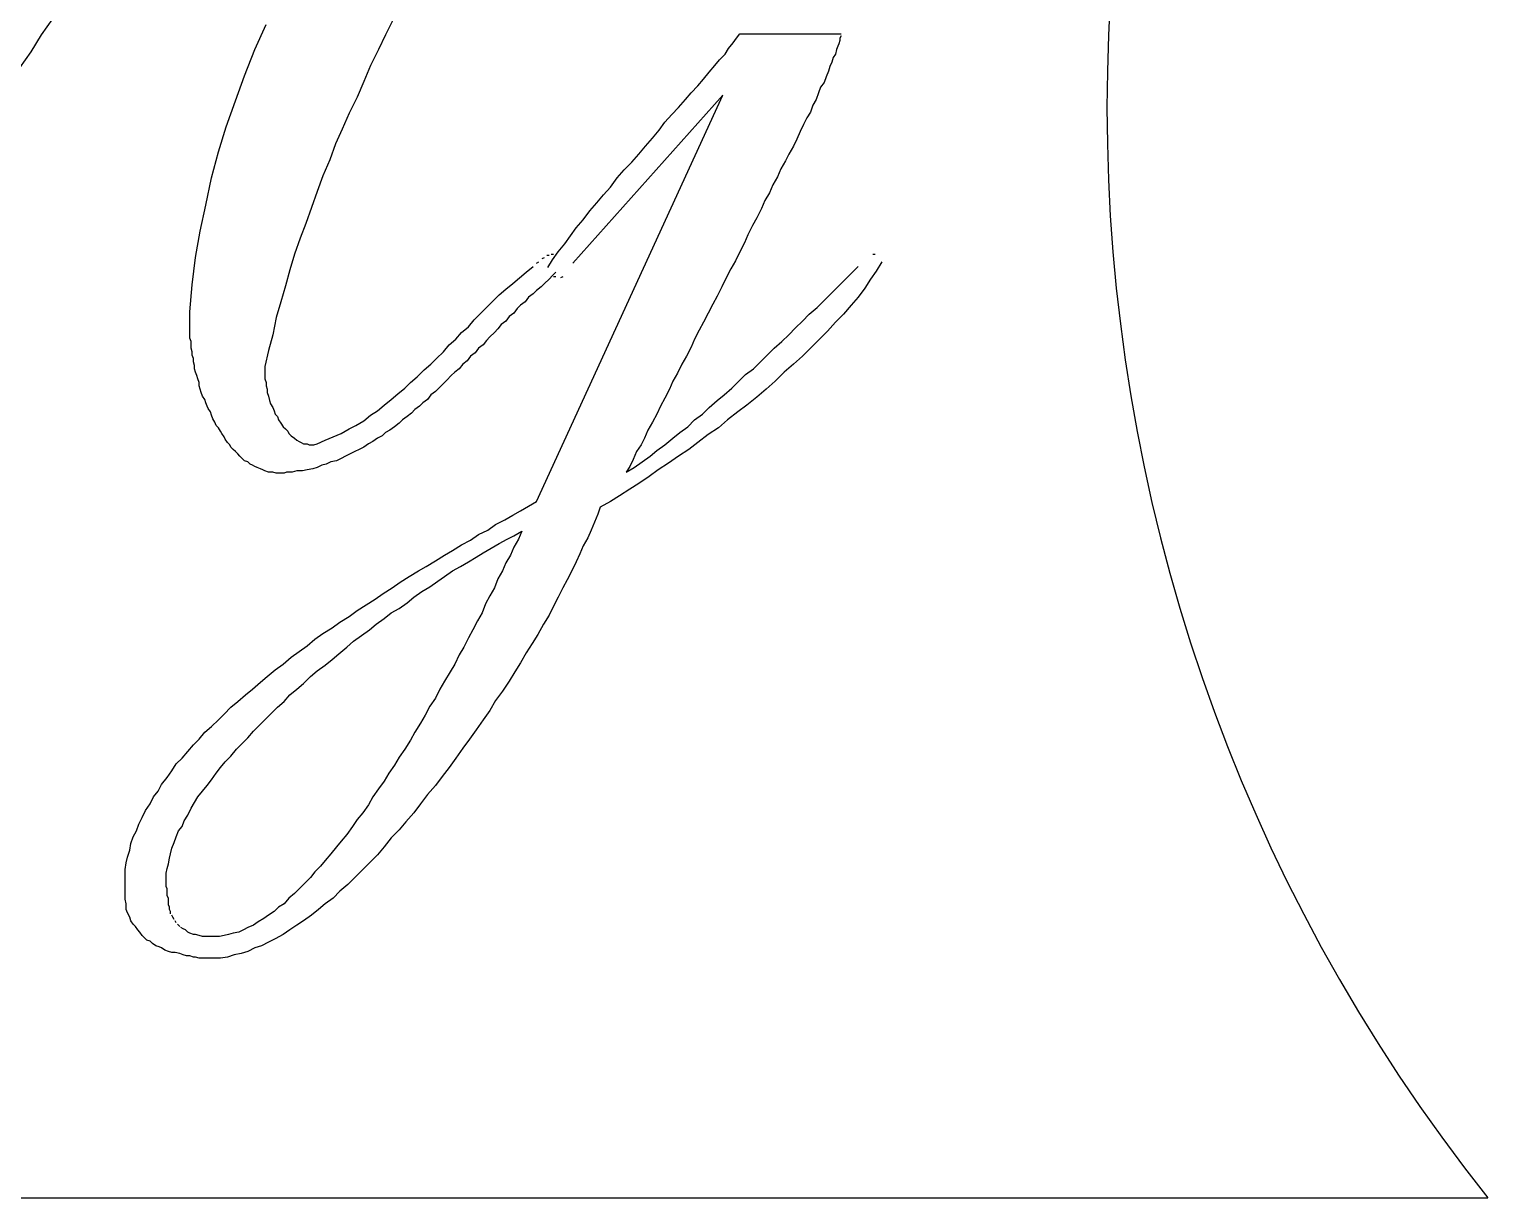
# Model space of a CAD drawing. Extents: x 0 to 382, y 0 to 113.
# Drawn here: x 307 to 382.2, y 0 to 60.3 of the extents above; entities that cross this region are included whole.
import ezdxf

# ---------------------------------------------------------------- set-up
doc = ezdxf.new("R2010")
doc.units = 0
doc.layers.get('0').update_dxf_attribs({"linetype": 'CONTINUOUS'})
doc.layers.add('default', color=7, linetype='CONTINUOUS')

msp = doc.modelspace()

# ---------------------------------------------------------------- linework, layer by layer
at = {"color": 0, "linetype": 'CONTINUOUS'}
for p, q in [((308.2118, 60.82032), (307.6259, 60)), ((318.64148, 59.2383), (319.22744, 60.52734)), ((325.78994, 60.82032), (325.37978, 60)), ((307.6259, 60), (307.0985, 59.12112)), ((325.37978, 60), (325.02824, 59.2383)), ((343.0751, 59.29686), (343.30946, 59.58984)), ((343.30946, 59.58984), (343.48526, 59.8242)), ((343.48526, 59.8242), (343.661, 60.05862)), ((343.661, 60.05862), (348.8759, 60.05862)), ((348.75866, 59.53128), (348.7001, 59.41404)), ((348.81728, 59.70702), (348.75866, 59.53128)), ((348.8759, 59.94138), (348.81728, 59.8242)), ((348.81728, 59.8242), (348.81728, 59.70702)), ((307.0985, 59.12112), (306.5126, 58.3008)), ((318.11414, 57.89064), (318.64148, 59.2383)), ((325.02824, 59.2383), (324.61808, 58.41798)), ((342.37196, 58.41798), (342.60632, 58.71096)), ((342.60632, 58.71096), (342.8993, 59.00388)), ((342.8993, 59.00388), (343.0751, 59.29686)), ((348.46574, 58.82814), (348.40712, 58.59378)), ((348.58292, 59.00388), (348.46574, 58.82814)), ((348.64148, 59.2383), (348.58292, 59.00388)), ((348.7001, 59.41404), (348.64148, 59.2383)), ((324.61808, 58.41798), (324.26648, 57.59766)), ((341.786, 57.71484), (342.07898, 58.06638)), ((342.07898, 58.06638), (342.37196, 58.41798)), ((348.23132, 58.125), (348.11414, 57.83202)), ((348.28994, 58.35936), (348.23132, 58.125)), ((348.40712, 58.59378), (348.28994, 58.35936)), ((317.64542, 56.60154), (318.11414, 57.89064)), ((324.26648, 57.59766), (323.91494, 56.77734)), ((341.14148, 57.0117), (341.49308, 57.3633)), ((341.49308, 57.3633), (341.786, 57.71484)), ((347.82116, 57.30468), (347.70398, 57.0117)), ((347.99696, 57.53904), (347.82116, 57.30468)), ((348.11414, 57.83202), (347.99696, 57.53904)), ((317.17664, 55.25388), (317.64542, 56.60154)), ((323.91494, 56.77734), (323.50478, 55.95702)), ((333.17276, 35.91798), (342.78212, 56.89452)), ((342.78212, 56.89452), (335.04776, 48.22266)), ((340.49696, 56.25), (340.8485, 56.66016)), ((340.8485, 56.66016), (341.14148, 57.0117)), ((347.5868, 56.66016), (347.411, 56.36718)), ((347.70398, 57.0117), (347.5868, 56.66016)), ((323.50478, 55.95702), (323.15324, 55.1367)), ((339.79382, 55.4883), (340.14542, 55.89846)), ((340.14542, 55.89846), (340.49696, 56.25)), ((347.11808, 55.72266), (346.94228, 55.37112)), ((347.29382, 56.01564), (347.11808, 55.72266)), ((347.411, 56.36718), (347.29382, 56.01564)), ((316.76648, 53.96484), (317.17664, 55.25388)), ((323.15324, 55.1367), (322.80164, 54.375)), ((339.1493, 54.66798), (339.5009, 55.07814)), ((339.5009, 55.07814), (339.79382, 55.4883)), ((346.76648, 55.01952), (346.59074, 54.60936)), ((346.94228, 55.37112), (346.76648, 55.01952)), ((322.80164, 54.375), (322.50866, 53.55468)), ((338.44616, 53.84766), (338.79776, 54.25782)), ((338.79776, 54.25782), (339.1493, 54.66798)), ((346.41494, 54.25782), (346.18058, 53.84766)), ((346.59074, 54.60936), (346.41494, 54.25782)), ((316.41494, 52.61718), (316.76648, 53.96484)), ((322.50866, 53.55468), (322.15712, 52.73436)), ((337.68446, 53.02734), (338.09462, 53.4375)), ((338.09462, 53.4375), (338.44616, 53.84766)), ((346.00478, 53.49612), (345.77042, 53.08596)), ((346.18058, 53.84766), (346.00478, 53.49612)), ((322.15712, 52.73436), (321.86414, 51.91404)), ((337.33292, 52.61718), (337.68446, 53.02734)), ((345.59462, 52.6758), (345.36026, 52.26564)), ((345.77042, 53.08596), (345.59462, 52.6758)), ((316.12196, 51.21096), (316.41494, 52.61718)), ((321.86414, 51.91404), (321.57116, 51.09378)), ((336.62978, 51.7383), (336.98132, 52.14846)), ((336.98132, 52.14846), (337.33292, 52.61718)), ((345.36026, 52.26564), (345.18446, 51.85548)), ((315.82898, 49.8633), (316.12196, 51.21096)), ((335.92664, 50.91798), (336.27824, 51.32814)), ((336.27824, 51.32814), (336.62978, 51.7383)), ((344.9501, 51.44532), (344.7743, 51.03516)), ((345.18446, 51.85548), (344.9501, 51.44532)), ((321.57116, 51.09378), (321.27824, 50.27346)), ((335.2235, 50.03904), (335.5751, 50.4492)), ((335.5751, 50.4492), (335.92664, 50.91798)), ((344.53994, 50.56638), (344.30558, 50.15628)), ((344.7743, 51.03516), (344.53994, 50.56638)), ((315.59462, 48.51564), (315.82898, 49.8633)), ((321.27824, 50.27346), (320.98526, 49.5117)), ((334.93058, 49.62888), (335.2235, 50.03904)), ((344.07116, 49.6875), (343.89542, 49.27734)), ((344.30558, 50.15628), (344.07116, 49.6875)), ((320.98526, 49.5117), (320.69228, 48.69138)), ((334.286, 48.80862), (334.6376, 49.21878)), ((334.6376, 49.21878), (334.93058, 49.62888)), ((343.89542, 49.27734), (343.661, 48.80862)), ((315.41882, 47.10936), (315.59462, 48.51564)), ((320.69228, 48.69138), (320.45792, 47.87112)), ((333.17276, 48.22266), (333.28994, 48.28128)), ((333.46574, 48.45702), (333.58292, 48.51564)), ((333.7001, 48.63282), (333.81728, 48.63282)), ((333.75866, 47.9883), (333.99308, 48.39846)), ((333.93446, 48.69138), (334.05164, 48.69138)), ((333.99308, 48.39846), (334.286, 48.80862)), ((343.42664, 48.33984), (343.19228, 47.92968)), ((343.661, 48.80862), (343.42664, 48.33984)), ((350.51648, 48.69138), (350.63366, 48.69138)), ((350.98526, 48.28128), (350.69228, 47.8125)), ((320.45792, 47.87112), (320.2235, 47.0508)), ((331.94228, 47.16798), (332.29382, 47.46096)), ((332.29382, 47.46096), (332.64542, 47.75388)), ((332.64542, 47.75388), (332.99696, 48.04686)), ((333.81728, 47.40234), (333.58292, 47.16798)), ((333.99308, 47.57814), (333.81728, 47.40234)), ((334.16882, 47.75388), (333.99308, 47.57814)), ((334.16882, 47.51952), (334.05164, 47.51952)), ((334.52042, 47.51952), (334.40324, 47.46096)), ((342.95792, 47.46096), (342.7235, 46.99218)), ((343.19228, 47.92968), (342.95792, 47.46096)), ((349.05164, 47.34378), (349.40324, 47.69532)), ((349.40324, 47.69532), (349.75478, 48.04686)), ((350.3993, 47.40234), (350.10632, 46.93362)), ((350.69228, 47.8125), (350.3993, 47.40234)), ((315.30164, 45.70314), (315.41882, 47.10936)), ((320.2235, 47.0508), (319.98914, 46.23048)), ((331.23914, 46.58202), (331.59074, 46.875)), ((331.59074, 46.875), (331.94228, 47.16798)), ((332.99696, 46.64064), (332.7626, 46.46484)), ((333.17276, 46.81638), (332.99696, 46.64064)), ((333.40712, 46.99218), (333.17276, 46.81638)), ((333.58292, 47.16798), (333.40712, 46.99218)), ((342.7235, 46.99218), (342.48914, 46.52346)), ((347.99696, 46.28904), (348.3485, 46.64064)), ((348.3485, 46.64064), (348.7001, 46.99218)), ((348.7001, 46.99218), (349.05164, 47.34378)), ((350.10632, 46.93362), (349.75478, 46.46484)), ((319.98914, 46.23048), (319.75478, 45.41016)), ((330.30164, 45.64452), (330.59462, 45.9375)), ((330.59462, 45.9375), (330.94616, 46.28904)), ((330.94616, 46.28904), (331.23914, 46.58202)), ((332.35244, 46.05468), (332.17664, 45.87888)), ((332.5868, 46.23048), (332.35244, 46.05468)), ((332.7626, 46.46484), (332.5868, 46.23048)), ((342.25478, 46.1133), (342.02042, 45.64452)), ((342.48914, 46.52346), (342.25478, 46.1133)), ((347.23526, 45.58596), (347.64542, 45.9375)), ((347.64542, 45.9375), (347.99696, 46.28904)), ((349.40324, 46.05468), (348.99308, 45.58596)), ((349.75478, 46.46484), (349.40324, 46.05468)), ((315.30164, 45.52734), (315.30164, 45.70314)), ((315.30164, 45.41016), (315.30164, 45.52734)), ((315.30164, 45.23436), (315.30164, 45.41016)), ((315.30164, 45.05862), (315.30164, 45.23436)), ((319.75478, 45.41016), (319.57898, 44.53128)), ((329.65712, 44.94138), (329.9501, 45.29298)), ((329.9501, 45.29298), (330.30164, 45.64452)), ((331.59074, 45.23436), (331.35632, 45.05862)), ((331.76648, 45.46878), (331.59074, 45.23436)), ((332.0009, 45.64452), (331.76648, 45.46878)), ((332.17664, 45.87888), (332.0009, 45.64452)), ((341.786, 45.1758), (341.55164, 44.76564)), ((342.02042, 45.64452), (341.786, 45.1758)), ((346.53212, 44.88282), (346.88366, 45.23436)), ((346.88366, 45.23436), (347.23526, 45.58596)), ((348.58292, 45.1758), (348.17276, 44.70702)), ((348.99308, 45.58596), (348.58292, 45.1758)), ((315.30164, 44.88282), (315.30164, 45.05862)), ((315.30164, 44.70702), (315.30164, 44.88282)), ((315.30164, 44.53128), (315.30164, 44.70702)), ((315.30164, 44.35548), (315.30164, 44.53128)), ((319.57898, 44.53128), (319.34462, 43.71096)), ((329.0126, 44.29686), (329.30558, 44.64846)), ((329.30558, 44.64846), (329.65712, 44.94138)), ((330.77042, 44.41404), (330.59462, 44.2383)), ((331.00478, 44.64846), (330.77042, 44.41404)), ((331.18058, 44.8242), (331.00478, 44.64846)), ((331.35632, 45.05862), (331.18058, 44.8242)), ((341.55164, 44.76564), (341.31728, 44.29686)), ((345.82898, 44.17968), (346.18058, 44.53128)), ((346.18058, 44.53128), (346.53212, 44.88282)), ((348.17276, 44.70702), (347.7626, 44.29686)), ((315.36026, 44.17968), (315.30164, 44.35548)), ((315.36026, 44.00388), (315.36026, 44.17968)), ((315.36026, 43.82814), (315.36026, 44.00388)), ((315.41882, 43.65234), (315.36026, 43.82814)), ((315.41882, 43.47654), (315.41882, 43.65234)), ((319.34462, 43.71096), (319.16882, 42.89064)), ((328.01648, 43.3008), (328.36808, 43.65234)), ((328.36808, 43.65234), (328.661, 44.00388)), ((328.661, 44.00388), (329.0126, 44.29686)), ((330.18446, 43.82814), (330.00866, 43.59378)), ((330.41882, 44.00388), (330.18446, 43.82814)), ((330.59462, 44.2383), (330.41882, 44.00388)), ((341.14148, 43.8867), (340.90712, 43.41798)), ((341.31728, 44.29686), (341.14148, 43.8867)), ((345.06728, 43.47654), (345.41882, 43.82814)), ((345.41882, 43.82814), (345.82898, 44.17968)), ((347.29382, 43.82814), (346.88366, 43.41798)), ((347.7626, 44.29686), (347.29382, 43.82814)), ((315.47744, 43.3008), (315.41882, 43.47654)), ((315.47744, 43.125), (315.47744, 43.3008)), ((315.536, 42.9492), (315.47744, 43.125)), ((315.536, 42.77346), (315.536, 42.9492)), ((319.16882, 42.89064), (319.16882, 42.71484)), ((327.37196, 42.71484), (327.7235, 43.00782)), ((327.7235, 43.00782), (328.01648, 43.3008)), ((329.36414, 43.00782), (329.1884, 42.77346)), ((329.5985, 43.18362), (329.36414, 43.00782)), ((329.7743, 43.41798), (329.5985, 43.18362)), ((330.00866, 43.59378), (329.7743, 43.41798)), ((340.67276, 43.00782), (340.4384, 42.53904)), ((340.90712, 43.41798), (340.67276, 43.00782)), ((344.36414, 42.77346), (344.71574, 43.125)), ((344.71574, 43.125), (345.06728, 43.47654)), ((346.41494, 43.00782), (345.94616, 42.59766)), ((346.88366, 43.41798), (346.41494, 43.00782)), ((315.59462, 42.59766), (315.536, 42.77346)), ((315.65324, 42.42186), (315.59462, 42.59766)), ((315.7118, 42.24612), (315.65324, 42.42186)), ((315.77042, 42.07032), (315.7118, 42.24612)), ((319.16882, 42.71484), (319.16882, 42.59766)), ((319.16882, 42.59766), (319.16882, 42.42186)), ((319.16882, 42.42186), (319.16882, 42.24612)), ((319.16882, 42.24612), (319.22744, 42.07032)), ((326.66882, 42.07032), (327.02042, 42.3633)), ((327.02042, 42.3633), (327.37196, 42.71484)), ((328.54382, 42.1875), (328.36808, 42.0117)), ((328.77824, 42.42186), (328.54382, 42.1875)), ((328.95398, 42.59766), (328.77824, 42.42186)), ((329.1884, 42.77346), (328.95398, 42.59766)), ((340.20398, 42.12888), (340.02824, 41.71878)), ((340.4384, 42.53904), (340.20398, 42.12888)), ((343.2509, 41.77734), (343.60244, 42.12888)), ((343.60244, 42.12888), (343.95398, 42.48048)), ((343.95398, 42.48048), (344.36414, 42.77346)), ((345.47744, 42.12888), (345.00866, 41.71878)), ((345.94616, 42.59766), (345.47744, 42.12888)), ((315.77042, 41.89452), (315.77042, 42.07032)), ((315.82898, 41.71878), (315.77042, 41.89452)), ((315.8876, 41.54298), (315.82898, 41.71878)), ((315.94616, 41.36718), (315.8876, 41.54298)), ((319.22744, 42.07032), (319.22744, 41.89452)), ((319.22744, 41.89452), (319.286, 41.71878)), ((319.286, 41.71878), (319.286, 41.54298)), ((319.286, 41.54298), (319.34462, 41.36718)), ((325.67276, 41.19138), (326.0243, 41.48436)), ((326.0243, 41.48436), (326.3759, 41.77734)), ((326.3759, 41.77734), (326.66882, 42.07032)), ((327.7235, 41.4258), (327.54776, 41.19138)), ((327.95792, 41.60154), (327.7235, 41.4258)), ((328.13366, 41.77734), (327.95792, 41.60154)), ((328.36808, 42.0117), (328.13366, 41.77734)), ((340.02824, 41.71878), (339.79382, 41.25)), ((342.48914, 41.13282), (342.84074, 41.4258)), ((342.84074, 41.4258), (343.2509, 41.77734)), ((345.00866, 41.71878), (344.53994, 41.30862)), ((316.0634, 41.19138), (315.94616, 41.36718)), ((316.12196, 41.01564), (316.0634, 41.19138)), ((316.18058, 40.83984), (316.12196, 41.01564)), ((316.23914, 40.72266), (316.18058, 40.83984)), ((316.35632, 40.54686), (316.23914, 40.72266)), ((319.34462, 41.36718), (319.40324, 41.13282)), ((319.40324, 41.13282), (319.4618, 40.95702)), ((319.4618, 40.95702), (319.57898, 40.78128)), ((319.57898, 40.78128), (319.6376, 40.60548)), ((324.96962, 40.60548), (325.32116, 40.89846)), ((325.32116, 40.89846), (325.67276, 41.19138)), ((326.90324, 40.66404), (326.72744, 40.4883)), ((327.1376, 40.83984), (326.90324, 40.66404)), ((327.3134, 41.01564), (327.1376, 40.83984)), ((327.54776, 41.19138), (327.3134, 41.01564)), ((339.55946, 40.83984), (339.38366, 40.42968)), ((339.79382, 41.25), (339.55946, 40.83984)), ((341.72744, 40.42968), (342.07898, 40.78128)), ((342.07898, 40.78128), (342.48914, 41.13282)), ((344.0126, 40.89846), (343.54382, 40.54686)), ((344.53994, 41.30862), (344.0126, 40.89846)), ((316.41494, 40.37112), (316.35632, 40.54686)), ((316.4735, 40.19532), (316.41494, 40.37112)), ((316.59074, 40.01952), (316.4735, 40.19532)), ((316.6493, 39.84378), (316.59074, 40.01952)), ((319.6376, 40.60548), (319.69616, 40.42968)), ((319.69616, 40.42968), (319.8134, 40.3125)), ((319.8134, 40.3125), (319.87196, 40.1367)), ((319.87196, 40.1367), (319.98914, 39.96096)), ((319.98914, 39.96096), (320.10632, 39.78516)), ((323.85632, 39.84378), (324.26648, 40.07814)), ((324.26648, 40.07814), (324.61808, 40.37112)), ((324.61808, 40.37112), (324.96962, 40.60548)), ((326.08292, 39.96096), (325.8485, 39.78516)), ((326.25866, 40.1367), (326.08292, 39.96096)), ((326.49308, 40.3125), (326.25866, 40.1367)), ((326.72744, 40.4883), (326.49308, 40.3125)), ((339.1493, 40.01952), (338.91494, 39.60936)), ((339.38366, 40.42968), (339.1493, 40.01952)), ((340.96574, 39.78516), (341.31728, 40.1367)), ((341.31728, 40.1367), (341.72744, 40.42968)), ((343.01648, 40.1367), (342.54776, 39.72654)), ((343.54382, 40.54686), (343.01648, 40.1367)), ((316.76648, 39.72654), (316.6493, 39.84378)), ((316.88366, 39.5508), (316.76648, 39.72654)), ((316.94228, 39.43362), (316.88366, 39.5508)), ((317.05946, 39.25782), (316.94228, 39.43362)), ((317.11808, 39.14064), (317.05946, 39.25782)), ((317.23526, 38.96484), (317.11808, 39.14064)), ((320.10632, 39.78516), (320.2235, 39.66798)), ((320.2235, 39.66798), (320.34074, 39.5508)), ((320.34074, 39.5508), (320.3993, 39.43362)), ((320.3993, 39.43362), (320.51648, 39.31638)), ((320.51648, 39.31638), (320.69228, 39.1992)), ((320.69228, 39.1992), (320.80946, 39.08202)), ((322.2743, 39.08202), (322.68446, 39.25782)), ((322.68446, 39.25782), (323.09462, 39.43362)), ((323.09462, 39.43362), (323.50478, 39.66798)), ((323.50478, 39.66798), (323.85632, 39.84378)), ((324.96962, 39.1992), (324.73526, 39.02346)), ((325.20398, 39.31638), (324.96962, 39.1992)), ((325.37978, 39.49218), (325.20398, 39.31638)), ((325.61414, 39.60936), (325.37978, 39.49218)), ((325.8485, 39.78516), (325.61414, 39.60936)), ((338.73914, 39.1992), (338.5634, 38.84766)), ((338.91494, 39.60936), (338.73914, 39.1992)), ((339.79382, 38.84766), (340.20398, 39.1992)), ((340.20398, 39.1992), (340.55558, 39.49218)), ((340.55558, 39.49218), (340.96574, 39.78516)), ((342.02042, 39.375), (341.49308, 38.96484)), ((342.54776, 39.72654), (342.02042, 39.375)), ((317.35244, 38.84766), (317.23526, 38.96484)), ((317.411, 38.73048), (317.35244, 38.84766)), ((317.52824, 38.6133), (317.411, 38.73048)), ((317.64542, 38.49612), (317.52824, 38.6133)), ((317.7626, 38.37888), (317.64542, 38.49612)), ((317.87978, 38.2617), (317.7626, 38.37888)), ((320.80946, 39.08202), (320.92664, 39.02346)), ((320.92664, 39.02346), (321.04382, 38.96484)), ((321.04382, 38.96484), (321.161, 38.90628)), ((321.161, 38.90628), (321.3368, 38.90628)), ((321.3368, 38.90628), (321.45398, 38.84766)), ((321.45398, 38.84766), (321.57116, 38.84766)), ((321.57116, 38.84766), (321.6884, 38.84766)), ((321.6884, 38.84766), (321.86414, 38.90628)), ((321.86414, 38.90628), (322.2743, 39.08202)), ((323.5634, 38.37888), (323.32898, 38.2617)), ((323.79776, 38.49612), (323.5634, 38.37888)), ((324.03212, 38.6133), (323.79776, 38.49612)), ((324.26648, 38.73048), (324.03212, 38.6133)), ((324.5009, 38.90628), (324.26648, 38.73048)), ((324.73526, 39.02346), (324.5009, 38.90628)), ((338.32898, 38.49612), (338.15324, 38.08596)), ((338.5634, 38.84766), (338.32898, 38.49612)), ((339.03212, 38.2617), (339.38366, 38.55468)), ((339.38366, 38.55468), (339.79382, 38.84766)), ((341.0243, 38.6133), (340.49696, 38.2617)), ((341.49308, 38.96484), (341.0243, 38.6133)), ((317.99696, 38.14452), (317.87978, 38.2617)), ((318.11414, 38.02734), (317.99696, 38.14452)), ((318.28994, 37.96878), (318.11414, 38.02734)), ((318.40712, 37.85154), (318.28994, 37.96878)), ((318.5243, 37.79298), (318.40712, 37.85154)), ((318.64148, 37.73436), (318.5243, 37.79298)), ((318.75866, 37.6758), (318.64148, 37.73436)), ((318.93446, 37.61718), (318.75866, 37.6758)), ((319.05164, 37.55862), (318.93446, 37.61718)), ((321.62978, 37.61718), (321.3368, 37.55862)), ((321.86414, 37.6758), (321.62978, 37.61718)), ((322.0985, 37.79298), (321.86414, 37.6758)), ((322.33292, 37.85154), (322.0985, 37.79298)), ((322.56728, 37.96878), (322.33292, 37.85154)), ((322.86026, 38.02734), (322.56728, 37.96878)), ((323.09462, 38.14452), (322.86026, 38.02734)), ((323.32898, 38.2617), (323.09462, 38.14452)), ((337.97744, 37.73436), (337.80164, 37.44138)), ((337.80164, 37.44138), (338.2118, 37.6758)), ((338.15324, 38.08596), (337.97744, 37.73436)), ((338.2118, 37.6758), (338.62196, 37.96878)), ((338.62196, 37.96878), (339.03212, 38.2617)), ((339.96962, 37.91016), (339.44228, 37.55862)), ((340.49696, 38.2617), (339.96962, 37.91016)), ((319.16882, 37.5), (319.05164, 37.55862)), ((319.34462, 37.44138), (319.16882, 37.5)), ((319.4618, 37.44138), (319.34462, 37.44138)), ((319.57898, 37.44138), (319.4618, 37.44138)), ((319.75478, 37.38282), (319.57898, 37.44138)), ((319.87196, 37.38282), (319.75478, 37.38282)), ((319.98914, 37.38282), (319.87196, 37.38282)), ((320.16494, 37.38282), (319.98914, 37.38282)), ((320.28212, 37.44138), (320.16494, 37.38282)), ((320.5751, 37.44138), (320.28212, 37.44138)), ((320.80946, 37.5), (320.5751, 37.44138)), ((321.10244, 37.5), (320.80946, 37.5)), ((321.3368, 37.55862), (321.10244, 37.5)), ((338.44616, 36.85548), (337.97744, 36.5625)), ((338.9735, 37.20702), (338.44616, 36.85548)), ((339.44228, 37.55862), (338.9735, 37.20702)), ((337.4501, 36.21096), (336.98132, 35.91798)), ((337.97744, 36.5625), (337.4501, 36.21096)), ((331.94228, 35.21484), (332.35244, 35.4492)), ((332.35244, 35.4492), (332.7626, 35.68362)), ((332.7626, 35.68362), (333.17276, 35.91798)), ((336.45398, 35.625), (336.3368, 35.27346)), ((336.98132, 35.91798), (336.45398, 35.625)), ((330.65324, 34.45314), (331.0634, 34.74612)), ((331.0634, 34.74612), (331.53212, 34.98048)), ((331.53212, 34.98048), (331.94228, 35.21484)), ((336.161, 34.8633), (335.98526, 34.45314)), ((336.3368, 35.27346), (336.161, 34.8633)), ((329.30558, 33.69138), (329.7743, 33.9258)), ((329.7743, 33.9258), (330.18446, 34.21872)), ((330.18446, 34.21872), (330.65324, 34.45314)), ((331.23914, 33.75), (331.6493, 33.98436)), ((331.6493, 33.98436), (332.0009, 34.16016)), ((332.0009, 34.16016), (332.411, 34.39452)), ((332.23526, 33.98436), (332.0009, 33.5742)), ((332.411, 34.39452), (332.23526, 33.98436)), ((335.80946, 34.04298), (335.5751, 33.63282)), ((335.98526, 34.45314), (335.80946, 34.04298)), ((327.95792, 32.87112), (328.42664, 33.16404)), ((328.42664, 33.16404), (328.8368, 33.39846)), ((328.8368, 33.39846), (329.30558, 33.69138)), ((330.06728, 33.04686), (330.41882, 33.28122)), ((330.41882, 33.28122), (330.82898, 33.51564)), ((330.82898, 33.51564), (331.23914, 33.75)), ((331.8251, 33.16404), (331.59074, 32.75388)), ((332.0009, 33.5742), (331.8251, 33.16404)), ((335.3993, 33.22266), (335.2235, 32.8125)), ((335.5751, 33.63282), (335.3993, 33.22266)), ((326.61026, 32.0508), (327.07898, 32.34372)), ((327.07898, 32.34372), (327.48914, 32.57814)), ((327.48914, 32.57814), (327.95792, 32.87112)), ((328.42664, 32.0508), (328.8368, 32.34372)), ((328.8368, 32.34372), (329.24696, 32.57814)), ((329.24696, 32.57814), (329.65712, 32.8125)), ((329.65712, 32.8125), (330.06728, 33.04686)), ((331.41494, 32.34372), (331.18058, 31.93362)), ((331.59074, 32.75388), (331.41494, 32.34372)), ((334.98914, 32.34372), (334.75478, 31.875)), ((335.2235, 32.8125), (334.98914, 32.34372)), ((325.73132, 31.46484), (326.14148, 31.75782)), ((326.14148, 31.75782), (326.61026, 32.0508)), ((327.66494, 31.52346), (328.0751, 31.81638)), ((328.0751, 31.81638), (328.42664, 32.0508)), ((331.18058, 31.93362), (331.00478, 31.46484)), ((334.75478, 31.875), (334.52042, 31.46484)), ((324.38366, 30.58596), (324.85244, 30.87888)), ((324.85244, 30.87888), (325.2626, 31.17186)), ((325.2626, 31.17186), (325.73132, 31.46484)), ((326.49308, 30.70314), (326.84462, 30.99612)), ((326.84462, 30.99612), (327.25478, 31.28904)), ((327.25478, 31.28904), (327.66494, 31.52346)), ((330.77042, 31.05468), (330.536, 30.64452)), ((331.00478, 31.46484), (330.77042, 31.05468)), ((334.286, 30.99612), (334.05164, 30.52734)), ((334.52042, 31.46484), (334.286, 30.99612)), ((323.50478, 30), (323.91494, 30.29298)), ((323.91494, 30.29298), (324.38366, 30.58596)), ((325.32116, 29.88282), (325.67276, 30.1758)), ((325.67276, 30.1758), (326.08292, 30.41016)), ((326.08292, 30.41016), (326.49308, 30.70314)), ((330.36026, 30.1758), (330.1259, 29.76564)), ((330.536, 30.64452), (330.36026, 30.1758)), ((334.05164, 30.52734), (333.81728, 30.05862)), ((322.15712, 29.12112), (322.6259, 29.41404)), ((322.6259, 29.41404), (323.036, 29.70702)), ((323.036, 29.70702), (323.50478, 30)), ((324.55946, 29.29686), (324.911, 29.58984)), ((324.911, 29.58984), (325.32116, 29.88282)), ((330.1259, 29.76564), (329.89148, 29.29686)), ((333.5243, 29.58984), (333.23132, 29.0625)), ((333.81728, 30.05862), (333.5243, 29.58984)), ((321.3368, 28.47654), (321.74696, 28.82814)), ((321.74696, 28.82814), (322.15712, 29.12112)), ((323.3876, 28.41798), (323.73914, 28.71096)), ((323.73914, 28.71096), (324.1493, 29.00388)), ((324.1493, 29.00388), (324.55946, 29.29686)), ((329.65712, 28.8867), (329.42276, 28.41798)), ((329.89148, 29.29686), (329.65712, 28.8867)), ((332.9384, 28.59372), (332.64542, 28.125)), ((333.23132, 29.0625), (332.9384, 28.59372)), ((320.10632, 27.53904), (320.51648, 27.89064)), ((320.51648, 27.89064), (320.92664, 28.18362)), ((320.92664, 28.18362), (321.3368, 28.47654)), ((322.6259, 27.77346), (322.97744, 28.06638)), ((322.97744, 28.06638), (323.3876, 28.41798)), ((329.1884, 28.00782), (328.95398, 27.53904)), ((329.42276, 28.41798), (329.1884, 28.00782)), ((332.64542, 28.125), (332.35244, 27.59766)), ((319.286, 26.89452), (319.69616, 27.24612)), ((319.69616, 27.24612), (320.10632, 27.53904)), ((321.5126, 26.89452), (321.86414, 27.1875)), ((321.86414, 27.1875), (322.2743, 27.48048)), ((322.2743, 27.48048), (322.6259, 27.77346)), ((328.71962, 27.12888), (328.42664, 26.66016)), ((328.95398, 27.53904), (328.71962, 27.12888)), ((332.05946, 27.12888), (331.76648, 26.66016)), ((332.35244, 27.59766), (332.05946, 27.12888)), ((318.5243, 26.25), (318.93446, 26.60154)), ((318.93446, 26.60154), (319.286, 26.89452)), ((320.80946, 26.25), (321.161, 26.54298)), ((321.161, 26.54298), (321.5126, 26.89452)), ((328.42664, 26.66016), (328.19228, 26.25)), ((331.76648, 26.66016), (331.41494, 26.13282)), ((317.411, 25.3125), (317.7626, 25.60548)), ((317.7626, 25.60548), (318.17276, 25.95702)), ((318.17276, 25.95702), (318.5243, 26.25)), ((319.8134, 25.3125), (320.16494, 25.60548)), ((320.16494, 25.60548), (320.45792, 25.95702)), ((320.45792, 25.95702), (320.80946, 26.25)), ((327.95792, 25.78122), (327.66494, 25.37112)), ((328.19228, 26.25), (327.95792, 25.78122)), ((331.0634, 25.66404), (330.77042, 25.1367)), ((331.41494, 26.13282), (331.0634, 25.66404)), ((316.76648, 24.66798), (317.05946, 24.96096)), ((317.05946, 24.96096), (317.411, 25.3125)), ((319.16882, 24.66798), (319.52042, 25.01952)), ((319.52042, 25.01952), (319.8134, 25.3125)), ((327.43058, 24.90234), (327.19616, 24.49218)), ((327.66494, 25.37112), (327.43058, 24.90234)), ((330.77042, 25.1367), (330.41882, 24.66798)), ((316.0634, 24.02346), (316.41494, 24.31638)), ((316.41494, 24.31638), (316.76648, 24.66798)), ((318.28994, 23.73048), (318.58292, 24.08202)), ((318.58292, 24.08202), (318.8759, 24.375)), ((318.8759, 24.375), (319.16882, 24.66798)), ((327.19616, 24.49218), (326.90324, 24.02346)), ((330.06728, 24.14064), (329.71574, 23.67186)), ((330.41882, 24.66798), (330.06728, 24.14064)), ((315.18446, 23.02734), (315.47744, 23.37888)), ((315.47744, 23.37888), (315.77042, 23.67186)), ((315.77042, 23.67186), (316.0634, 24.02346)), ((317.70398, 23.14452), (317.99696, 23.4375)), ((317.99696, 23.4375), (318.28994, 23.73048)), ((326.66882, 23.6133), (326.3759, 23.14452)), ((326.90324, 24.02346), (326.66882, 23.6133)), ((329.71574, 23.67186), (329.36414, 23.20314)), ((314.5985, 22.38282), (314.89148, 22.6758)), ((314.89148, 22.6758), (315.18446, 23.02734)), ((317.11808, 22.5), (317.411, 22.79298)), ((317.411, 22.79298), (317.70398, 23.14452)), ((326.08292, 22.73436), (325.8485, 22.3242)), ((326.3759, 23.14452), (326.08292, 22.73436)), ((329.0126, 22.6758), (328.661, 22.20702)), ((329.36414, 23.20314), (329.0126, 22.6758)), ((314.12978, 21.67968), (314.36414, 22.03122)), ((314.36414, 22.03122), (314.5985, 22.38282)), ((316.41494, 21.5625), (316.6493, 21.91404)), ((316.6493, 21.91404), (316.88366, 22.20702)), ((316.88366, 22.20702), (317.11808, 22.5)), ((325.55558, 21.91404), (325.32116, 21.50388)), ((325.8485, 22.3242), (325.55558, 21.91404)), ((328.661, 22.20702), (328.30946, 21.7383)), ((313.661, 20.97654), (313.8368, 21.32814)), ((313.8368, 21.32814), (314.12978, 21.67968)), ((315.94616, 20.97654), (316.18058, 21.26952)), ((316.18058, 21.26952), (316.41494, 21.5625)), ((325.02824, 21.09372), (324.73526, 20.68362)), ((325.32116, 21.50388), (325.02824, 21.09372)), ((327.95792, 21.26952), (327.54776, 20.8008)), ((328.30946, 21.7383), (327.95792, 21.26952)), ((313.01648, 19.98048), (313.2509, 20.33202)), ((313.2509, 20.33202), (313.42664, 20.68362)), ((313.42664, 20.68362), (313.661, 20.97654)), ((315.36026, 20.09766), (315.536, 20.39064)), ((315.536, 20.39064), (315.7118, 20.68362)), ((315.7118, 20.68362), (315.94616, 20.97654)), ((324.73526, 20.68362), (324.5009, 20.27346)), ((327.19616, 20.33202), (326.84462, 19.8633)), ((327.54776, 20.8008), (327.19616, 20.33202)), ((312.66494, 19.27734), (312.84074, 19.62888)), ((312.84074, 19.62888), (313.01648, 19.98048)), ((315.00866, 19.45314), (315.18446, 19.74612)), ((315.18446, 19.74612), (315.36026, 20.09766)), ((324.20792, 19.8633), (323.91494, 19.5117)), ((324.5009, 20.27346), (324.20792, 19.8633)), ((326.84462, 19.8633), (326.43446, 19.39452)), ((312.37196, 18.63282), (312.54776, 18.9258)), ((312.54776, 18.9258), (312.66494, 19.27734)), ((314.5985, 18.63282), (314.71574, 18.9258)), ((314.71574, 18.9258), (314.89148, 19.16016)), ((314.89148, 19.16016), (315.00866, 19.45314)), ((323.68058, 19.16016), (323.3876, 18.75)), ((323.91494, 19.5117), (323.68058, 19.16016)), ((326.08292, 18.98436), (325.67276, 18.5742)), ((326.43446, 19.39452), (326.08292, 18.98436)), ((312.19616, 17.92968), (312.25478, 18.28122)), ((312.25478, 18.28122), (312.37196, 18.63282)), ((314.36414, 18.04686), (314.48132, 18.33984)), ((314.48132, 18.33984), (314.5985, 18.63282)), ((322.86026, 18.10548), (322.56728, 17.75388)), ((323.09462, 18.39846), (322.86026, 18.10548)), ((323.3876, 18.75), (323.09462, 18.39846)), ((325.32116, 18.10548), (324.96962, 17.69532)), ((325.67276, 18.5742), (325.32116, 18.10548)), ((312.02042, 17.28516), (312.07898, 17.57814)), ((312.07898, 17.57814), (312.19616, 17.92968)), ((314.1884, 17.22654), (314.24696, 17.51952)), ((314.24696, 17.51952), (314.30558, 17.75388)), ((314.30558, 17.75388), (314.36414, 18.04686)), ((322.2743, 17.40234), (322.03994, 17.10936)), ((322.56728, 17.75388), (322.2743, 17.40234)), ((324.96962, 17.69532), (324.55946, 17.28516)), ((311.9618, 16.93362), (312.02042, 17.28516)), ((311.9618, 16.58202), (311.9618, 16.93362)), ((311.9618, 16.28904), (311.9618, 16.58202)), ((314.07116, 16.75782), (314.12978, 16.99218)), ((314.07116, 16.52346), (314.07116, 16.75782)), ((314.12978, 16.99218), (314.1884, 17.22654)), ((321.74696, 16.81638), (321.5126, 16.52346)), ((322.03994, 17.10936), (321.74696, 16.81638)), ((324.20792, 16.93362), (323.79776, 16.52346)), ((324.55946, 17.28516), (324.20792, 16.93362)), ((311.9618, 15.9375), (311.9618, 16.28904)), ((311.9618, 15.64452), (311.9618, 15.9375)), ((314.07116, 16.28904), (314.07116, 16.52346)), ((314.07116, 16.17186), (314.07116, 16.28904)), ((314.07116, 16.05468), (314.07116, 16.17186)), ((314.12978, 15.9375), (314.07116, 16.05468)), ((314.12978, 15.82032), (314.12978, 15.9375)), ((314.12978, 15.70314), (314.12978, 15.82032)), ((320.92664, 15.9375), (320.69228, 15.70314)), ((321.21962, 16.23048), (320.92664, 15.9375)), ((321.5126, 16.52346), (321.21962, 16.23048)), ((323.036, 15.82032), (322.68446, 15.46872)), ((323.44616, 16.17186), (323.036, 15.82032)), ((323.79776, 16.52346), (323.44616, 16.17186)), ((311.9618, 15.41016), (311.9618, 15.64452)), ((312.02042, 15.1758), (311.9618, 15.41016)), ((312.02042, 14.88282), (312.02042, 15.1758)), ((314.12978, 15.58596), (314.12978, 15.70314)), ((314.1884, 15.46872), (314.12978, 15.58596)), ((314.1884, 15.35154), (314.1884, 15.46872)), ((314.1884, 15.23436), (314.1884, 15.35154)), ((314.1884, 15.11718), (314.1884, 15.23436)), ((314.24696, 15), (314.1884, 15.11718)), ((320.16494, 15.1758), (319.87196, 15)), ((320.3993, 15.46872), (320.16494, 15.1758)), ((320.69228, 15.70314), (320.3993, 15.46872)), ((322.2743, 15.1758), (321.92276, 14.88282)), ((322.68446, 15.46872), (322.2743, 15.1758)), ((312.07898, 14.70702), (312.02042, 14.88282)), ((312.19616, 14.47266), (312.07898, 14.70702)), ((312.25478, 14.29686), (312.19616, 14.47266)), ((312.37196, 14.12112), (312.25478, 14.29686)), ((314.24696, 14.88282), (314.24696, 15)), ((314.30558, 14.76564), (314.24696, 14.88282)), ((314.30558, 14.64846), (314.30558, 14.76564)), ((314.42276, 14.47266), (314.36414, 14.58984)), ((314.48132, 14.35548), (314.42276, 14.47266)), ((314.5985, 14.17968), (314.53994, 14.29686)), ((319.11026, 14.41404), (318.81728, 14.2383)), ((319.34462, 14.58984), (319.11026, 14.41404)), ((319.6376, 14.76564), (319.34462, 14.58984)), ((319.87196, 15), (319.6376, 14.76564)), ((321.161, 14.29686), (320.80946, 14.0625)), ((321.57116, 14.58984), (321.161, 14.29686)), ((321.92276, 14.88282), (321.57116, 14.58984)), ((312.48914, 14.00388), (312.37196, 14.12112)), ((312.60632, 13.82814), (312.48914, 14.00388)), ((312.7235, 13.71096), (312.60632, 13.82814)), ((312.84074, 13.53516), (312.7235, 13.71096)), ((314.7743, 14.00388), (314.65712, 14.12112)), ((314.9501, 13.8867), (314.83292, 13.94532)), ((315.06728, 13.82814), (314.9501, 13.8867)), ((315.18446, 13.71096), (315.06728, 13.82814)), ((315.30164, 13.65234), (315.18446, 13.71096)), ((315.47744, 13.59372), (315.30164, 13.65234)), ((315.59462, 13.59372), (315.47744, 13.59372)), ((315.77042, 13.53516), (315.59462, 13.59372)), ((317.29382, 13.59372), (317.05946, 13.53516)), ((317.52824, 13.65234), (317.29382, 13.59372)), ((317.82116, 13.71096), (317.52824, 13.65234)), ((318.05558, 13.82814), (317.82116, 13.71096)), ((318.28994, 13.94532), (318.05558, 13.82814)), ((318.58292, 14.0625), (318.28994, 13.94532)), ((318.81728, 14.2383), (318.58292, 14.0625)), ((320.10632, 13.59372), (319.69616, 13.35936)), ((320.45792, 13.82814), (320.10632, 13.59372)), ((320.80946, 14.0625), (320.45792, 13.82814)), ((312.95792, 13.41798), (312.84074, 13.53516)), ((313.0751, 13.3008), (312.95792, 13.41798)), ((313.2509, 13.24218), (313.0751, 13.3008)), ((313.36808, 13.125), (313.2509, 13.24218)), ((313.54382, 13.00782), (313.36808, 13.125)), ((313.71962, 12.9492), (313.54382, 13.00782)), ((313.8368, 12.89064), (313.71962, 12.9492)), ((314.0126, 12.77346), (313.8368, 12.89064)), ((315.94616, 13.47654), (315.77042, 13.53516)), ((316.12196, 13.47654), (315.94616, 13.47654)), ((316.29776, 13.47654), (316.12196, 13.47654)), ((316.59074, 13.47654), (316.29776, 13.47654)), ((316.8251, 13.47654), (316.59074, 13.47654)), ((317.05946, 13.53516), (316.8251, 13.47654)), ((318.64148, 12.89064), (318.28994, 12.71484)), ((318.99308, 13.00782), (318.64148, 12.89064)), ((319.34462, 13.18362), (318.99308, 13.00782)), ((319.69616, 13.35936), (319.34462, 13.18362)), ((314.1884, 12.71484), (314.0126, 12.77346)), ((314.36414, 12.65622), (314.1884, 12.71484)), ((314.53994, 12.65622), (314.36414, 12.65622)), ((314.7743, 12.59766), (314.53994, 12.65622)), ((314.9501, 12.53904), (314.7743, 12.59766)), ((315.1259, 12.48048), (314.9501, 12.53904)), ((315.30164, 12.48048), (315.1259, 12.48048)), ((315.47744, 12.42186), (315.30164, 12.48048)), ((315.59462, 12.42186), (315.47744, 12.42186)), ((315.77042, 12.3633), (315.59462, 12.42186)), ((315.94616, 12.3633), (315.77042, 12.3633)), ((316.23914, 12.3633), (315.94616, 12.3633)), ((316.59074, 12.3633), (316.23914, 12.3633)), ((316.88366, 12.3633), (316.59074, 12.3633)), ((317.23526, 12.42186), (316.88366, 12.3633)), ((317.5868, 12.53904), (317.23526, 12.42186)), ((317.9384, 12.59766), (317.5868, 12.53904)), ((318.28994, 12.71484), (317.9384, 12.59766))]:
    msp.add_line(p, q, dxfattribs=at)
at = {"layer": 'default', "color": 0, "linetype": 'CONTINUOUS'}
msp.add_line((0, 0), (382.2244, 0), dxfattribs=at)
msp.add_arc((452.96298, 56.25), 90.37704, 141.508934, 218.491066, dxfattribs=at)

doc.saveas('drawing.dxf')
